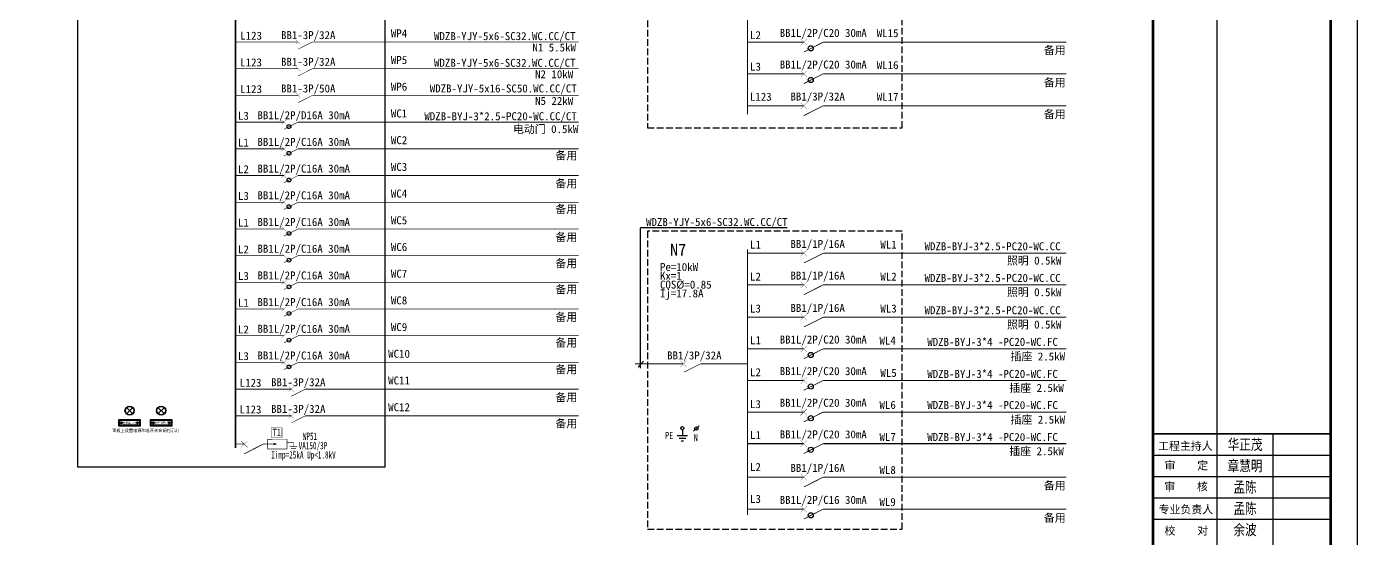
# Model space of a CAD drawing. Header units: millimetres. Extents: x -633009578 to 5705885, y -633235091 to 2571734.
# Drawn here: x 2494462 to 2544355, y 2187949 to 2207147 of the extents above; entities that cross this region are included whole.
import ezdxf
from ezdxf.enums import TextEntityAlignment as Align

# ---------------------------------------------------------------- set-up
doc = ezdxf.new("R2010")
doc.units = ezdxf.units.MM
doc.header["$LTSCALE"] = 1000
doc.header["$MEASUREMENT"] = 0
for name, pattern in [('CENTER2', [1.125, 0.75, -0.125, 0.125, -0.125]), ('CENTERX2', [101.6, 63.5, -12.7, 12.7, -12.7]), ('CONTINOUS', [0]), ('DASH', [0.35, 0.25, -0.1]), ('DASHED', [0.75, 0.5, -0.25])]:
    doc.linetypes.add(name, pattern=pattern)
doc.layers.get('0').update_dxf_attribs({"color": 9})
for name, color, linetype in [('000000000000电气', 7, 'Continuous'), ('ETEXT', 3, 'Continuous'), ('LIU6', 7, 'Continuous'), ('Q4', 4, 'DASHED'), ('SIG_TEXT', 7, 'Continuous'), ('SYST', 7, 'Continuous'), ('电气系统', 3, 'Continuous'), ('设备-箱柜', 3, 'Continuous'), ('院图签、封面151013$0$PUB_TITLE', 153, 'Continuous'), ('院图签、封面151013$0$图签文字', 4, 'Continuous')]:
    doc.layers.add(name, color=color, linetype=linetype)
doc.layers.add('CENTER', color=2, linetype='CENTERX2', lineweight=15)
doc.layers.add('DRAW', color=4, linetype='Continuous', lineweight=30)
doc.styles.add('-宋体', font='simhei.ttf', dxfattribs={"width": 0.8})
doc.styles.add('_TCH_LABEL', font='simhei.ttf', dxfattribs={"bigfont": 'GBCBIG'})
doc.styles.add('HZ', font='simhei.ttf', dxfattribs={"width": 0.8, "bigfont": 'HZTXT'})
doc.styles.add('QH2', font='simhei.ttf', dxfattribs={"width": 0.8, "bigfont": 'hztxt.shx'})
doc.styles.add('宋', font='simhei.ttf', dxfattribs={"width": 0.8})
doc.styles.add('宋体', font='simhei.ttf')
doc.styles.add('院图签、封面151013$0$-宋体', font='simhei.ttf', dxfattribs={"width": 0.8})

# ---------------------------------------------------------------- blocks, each defined once
blk = doc.blocks.new('1107AA')
at = {"color": 3, "linetype": 'Continuous'}
for points, const_width in [([(0, -7.5), (-3.79, 0)], 0.3), ([(1.25, 1.25), (-1.25, -1.25)], 0.1), ([(-1.25, 1.25), (1.25, -1.25)], 0.1)]:
    blk.add_lwpolyline(points, dxfattribs=dict(at, const_width=const_width))
blk = doc.blocks.new('166')
at = {"linetype": 'CONTINOUS', "const_width": 0.3}
blk.add_lwpolyline([(2.5, 9.87), (-2.5, 9.87), (-2.5, -0.13), (2.5, -0.13)], close=True, dxfattribs=at)
at = {"linetype": 'CONTINOUS'}
blk.add_lwpolyline([(0, 6.73, 1.25, 0, 0), (0, 4.87, 0, 0, 0)], format="xyseb", dxfattribs=at)
at = {"linetype": 'CONTINOUS', "const_width": 0.3}
blk.add_lwpolyline([(0, 9.87), (0, 6.12)], dxfattribs=at)
at = {"color": 1, "style": 'HZ', "width": 0.8}
blk.add_attdef('MARK', (5.02, 3.67), '', height=3, dxfattribs=at)
blk = doc.blocks.new('G$C5F426BFC')
at = {"layer": 'ETEXT', "elevation": 0}
for points, const_width in [([(5384, 3322), (5723, 3322)], 30), ([(6640, 3322), (6473, 3322)], 30), ([(7390, 3373), (7644, 3373)], 30), ([(7494, 3235), (7794, 3235)], 22.5), ([(7550, 3160), (7737, 3160)], 22.5), ([(7644, 3235), (7644, 3373)], 22.5), ([(7606, 3085), (7681, 3085)], 22.5)]:
    blk.add_lwpolyline(points, dxfattribs=dict(at, const_width=const_width))
at = {"layer": '电气系统', "color": 3, "const_width": 22.5, "elevation": 0}
blk.add_lwpolyline([(6772, 3954), (6772, 3579), (7196, 3579), (7196, 3954)], close=True, dxfattribs=at)
at = {"layer": 'ETEXT', "rotation": 89.99999999855241}
for name, p, xscale, yscale, zscale in [('1107AA', (5723, 3322, 0), 99.99999952316284, 99.99999952316284, 100), ('166', (7380, 3322, 0), 75, 75, 75)]:
    blk.add_blockref(name, p, dxfattribs=dict(at, xscale=xscale, yscale=yscale, zscale=zscale))
at = {"color": 7, "style": '_TCH_LABEL', "flags": 1}
blk.add_attdef('A', text='', height=0.00903, dxfattribs=at).set_placement((5380, 3322, 0), align=Align.MIDDLE_CENTER)
at = {"layer": '电气系统', "color": 3, "style": '宋'}
for s, width, p in [('T1', 0.8, (6829, 3634, 171)), ('WP51', 0.6, (8007, 3486, 171)), ('VA150/3P  ', 0.6, (7844, 3119, 171)), (' Iimp=25kA Up<1.8kV', 0.6, (6637, 2758, 171))]:
    blk.add_text(s, height=285, dxfattribs=dict(at, width=width)).set_placement(p)
blk = doc.blocks.new('G$CE55235D8')
blk.add_blockref('G$C5F426BFC', (-5384, -3158, 0))
blk = doc.blocks.new('浪涌11')
at = {"layer": '000000000000电气', "xscale": 0.9025, "yscale": 0.9025, "zscale": 0.9025}
blk.add_blockref('G$CE55235D8', (4, 341), dxfattribs=at)
blk = doc.blocks.new('TDRGDF')
at = {"layer": 'Q4', "linetype": 'ByBlock'}
for p, q in [((445967, 58530), (445967, 58311)), ((446388, 58473), (446594, 58679)), ((445777, 58310), (446157, 58310)), ((445841, 58210), (446095, 58210)), ((445924, 58109), (446010, 58109))]:
    blk.add_line(p, q, dxfattribs=at)
for centre, radius in [((445967, 58590), 60.2), ((446491, 58576), 67.1)]:
    blk.add_circle(centre, radius, dxfattribs=at)
at = {"layer": 'LIU6', "style": 'QH2', "width": 0.7}
for s, p in [('PE', (445318, 58180)), ('N', (446394, 58095))]:
    blk.add_text(s, height=270, dxfattribs=at).set_placement(p)
blk = doc.blocks.new('建筑图框_A0')
for p, q in [((118900, 0), (118900, 84100)), ((117900, 1000), (117900, 83100))]:
    blk.add_line(p, q)
at = {"layer": '院图签、封面151013$0$PUB_TITLE'}
for p, q in [((113638, 37001), (113638, 72899)), ((117838, 37100), (111238, 37100)), ((117838, 37100), (111238, 37100)), ((111238, 37100), (117838, 37100)), ((111238, 37100), (117838, 37100)), ((111238, 37100), (117838, 37100)), ((117838, 37100), (111238, 37100)), ((111238, 37100), (117838, 37100)), ((111238, 37100), (117838, 37100)), ((117838, 37100), (111238, 37100)), ((115738, 31501), (115738, 37100)), ((111238, 36300), (117838, 36300)), ((111238, 35500), (117838, 35500)), ((111238, 34700), (117838, 34700)), ((111238, 33900), (117838, 33900))]:
    blk.add_line(p, q, dxfattribs=at)
blk.add_lwpolyline([(0, 0), (118900, 0), (118900, 84100), (0, 84100)], close=True, dxfattribs=at)
at = {"layer": '院图签、封面151013$0$PUB_TITLE', "const_width": 100}
blk.add_lwpolyline([(2500, 1000), (117900, 1000), (117900, 83100), (2500, 83100)], close=True, dxfattribs=at)
at = {"layer": '院图签、封面151013$0$PUB_TITLE'}
for points, const_width in [([(111238, 1000), (111238, 83100)], 100), ([(111238, 37100), (117838, 37100)], 50), ([(111238, 37100), (117838, 37100)], 48), ([(111238, 37100), (117838, 37100)], 48), ([(111238, 37100), (117838, 37100)], 48), ([(111238, 37100), (117838, 37100)], 48), ([(111238, 37100), (117838, 37100)], 48), ([(111238, 37100), (117838, 37100)], 48), ([(111238, 37100), (117838, 37100)], 48), ([(111238, 37100), (117838, 37100)], 48), ([(117838, 37100), (111238, 37100)], 35.3), ([(117838, 37100), (111238, 37100)], 35.3), ([(113638, 31501), (113638, 37100)], 48)]:
    blk.add_lwpolyline(points, dxfattribs=dict(at, const_width=const_width))
at = {"layer": '院图签、封面151013$0$PUB_TITLE', "style": '院图签、封面151013$0$-宋体'}
for s, p in [('工程主持人', (111427, 36494)), ('审    定', (111669, 35760)), ('审    核', (111659, 34969)), ('专业负责人', (111449, 34114)), ('校    对', (111668, 33315))]:
    blk.add_text(s, height=300, dxfattribs=at).set_placement(p)
at = {"layer": '院图签、封面151013$0$图签文字', "color": 6, "style": '院图签、封面151013$0$-宋体'}
for tag, height, width, p in [('工程主持人', 400, 0.8, (114688, 36700)), ('审定', 400, 0.8, (114688, 35900)), ('审核', 400, 0.8, (114688, 35100)), ('专业负责人', 400, 0.8, (114688, 34300)), ('校对', 400, 0.8, (114688, 33500)), ('设计', 400, 0.8, (114688, 32700)), ('方案设计人', 400, 0.8, (114688, 31900)), ('工程编号', 300, 0.7, (115738, 8700)), ('版次', 300, 0.7, (113538, 3006)), ('日期', 300, 0.7, (116838, 3000)), ('图号', 200, 0.7, (117338, 2400)), ('比例', 300, 0.7, (113538, 2200)), ('图号_X施', 300, 0.7, (116338, 2200)), ('图号_总数', 200, 0.7, (117338, 2000))]:
    blk.add_attdef(tag, text='', height=height, dxfattribs=dict(at, width=width)).set_placement(p, align=Align.MIDDLE_CENTER)
at = {"layer": '院图签、封面151013$0$图签文字', "color": 6, "style": '院图签、封面151013$0$-宋体', "width": 0.7}
for tag, p in [('建设单位_001', (115736, 7446)), ('工程名称_001', (115734, 6045)), ('图名_001', (114543, 4060))]:
    blk.add_attdef(tag, p, '', height=300, dxfattribs=at)
blk = doc.blocks.new('G$CE57D67AF')
at = {"color": 3}
for p, q in [((-480, 234), (-318, 396)), ((-480, 396), (-318, 234)), ((309, 234), (471, 396)), ((309, 396), (471, 234))]:
    blk.add_line(p, q, dxfattribs=at)
for points in [[(-674, -64), (-124, -64), (-124, 86), (-674, 86)], [(-654, -44), (-144, -44), (-144, 66), (-654, 66)], [(115, -64), (665, -64), (665, 86), (115, 86)], [(135, -44), (645, -44), (645, 66), (135, 66)]]:
    blk.add_lwpolyline(points, close=True, dxfattribs=at)
at = {"layer": 'CENTER', "linetype": 'CENTER2', "lineweight": -2}
for p, q in [((-631, 11), (-567, 11)), ((-167, 11), (-231, 11)), ((-199, -21), (-199, 43)), ((158, 11), (222, 11)), ((190, -21), (190, 43)), ((622, 11), (558, 11)), ((590, -21), (590, 43))]:
    blk.add_line(p, q, dxfattribs=at)
at = {"layer": 'DRAW'}
for centre, radius in [((-399, 315), 115), ((-399, 315), 105), ((390, 315), 115), ((390, 315), 105)]:
    blk.add_circle(centre, radius, dxfattribs=at)
at = {"layer": 'DRAW', "lineweight": -2}
for centre in [(-599, 11), (-199, 11), (190, 11), (590, 11)]:
    blk.add_circle(centre, 21, dxfattribs=at)
at = {"layer": 'SIG_TEXT', "color": 4, "style": '宋体'}
for s, height, p in [('电源指示灯', 50, (-583, -20)), ('合闸指示灯', 50, (213, -10)), ('面板上设置电源和总开关合闸指示灯', 75, (-837, -221))]:
    blk.add_text(s, height=height, dxfattribs=at).set_placement(p)

msp = doc.modelspace()

# ---------------------------------------------------------------- linework, layer by layer
at = {"color": 3, "linetype": 'Continuous'}
for points, const_width in [([(2518971.5, 2194384.8), (2519196.5, 2194609.8)], 9), ([(2518971.5, 2194609.8), (2519196.5, 2194384.8)], 9), ([(2519729.8, 2194496), (2519122.3, 2194188.9)], 24.3)]:
    msp.add_lwpolyline(points, dxfattribs=dict(at, const_width=const_width))
at = {"layer": '000000000000电气', "color": 3, "linetype": 'Continuous'}
for p in [(2522976.6, 2199602.4), (2517475.8, 2194332)]:
    msp.add_line(p, (2517475.8, 2199602.4), dxfattribs=at)
at = {"layer": '000000000000电气', "color": 3, "linetype": 'DASH'}
for points in [[(2517736, 2203345), (2527281.9, 2203345), (2527281.9, 2224175), (2517736, 2224175)], [(2517736, 2188291.8), (2527281.9, 2188291.8), (2527281.9, 2199472.8), (2517736, 2199472.8)]]:
    msp.add_lwpolyline(points, close=True, dxfattribs=at)
at = {"layer": '000000000000电气', "color": 3, "linetype": 'Continuous', "const_width": 36}
for points in [[(2521490.4, 2203854), (2521490.4, 2223492.8)], [(2521490.4, 2188823.8), (2521490.4, 2198790.7)], [(2517275.4, 2194496), (2519085.3, 2194496)], [(2519729.8, 2194496), (2521490.4, 2194496)]]:
    msp.add_lwpolyline(points, dxfattribs=at)
at = {"layer": '000000000000电气', "color": 3}
for points, const_width in [([(2502289.6, 2206568), (2504639.9, 2206568)], 29.2), ([(2505171.4, 2206568), (2515159.9, 2206568)], 29.2), ([(2521490.4, 2206562), (2523599.6, 2206562)], 40), ([(2524328.6, 2206562), (2533438.1, 2206562)], 40), ([(2502289.6, 2205566.5), (2504639.9, 2205566.5)], 29.2), ([(2505171.4, 2205566.5), (2515159.9, 2205566.5)], 29.2), ([(2521490.4, 2205376.4), (2523599.6, 2205376.4)], 40), ([(2524328.6, 2205376.4), (2533438.1, 2205376.4)], 40), ([(2502289.6, 2204564.9), (2504639.9, 2204564.9)], 29.2), ([(2505171.4, 2204564.9), (2515159.9, 2204564.9)], 29.2), ([(2521490.4, 2204176.4), (2523599.6, 2204176.4)], 40), ([(2524328.6, 2204176.4), (2533438.1, 2204176.4)], 40), ([(2502289.6, 2203563.3), (2504106.9, 2203563.3)], 29.2), ([(2504638.4, 2203563.3), (2515159.9, 2203563.3)], 29.2), ([(2502289.6, 2202561.8), (2504106.9, 2202561.8)], 29.2), ([(2504638.4, 2202561.8), (2515159.9, 2202561.8)], 29.2), ([(2502289.6, 2201560.2), (2504106.9, 2201560.2)], 29.2), ([(2504638.4, 2201560.2), (2515159.9, 2201560.2)], 29.2), ([(2502289.6, 2200558.6), (2504106.9, 2200558.6)], 29.2), ([(2504638.4, 2200558.6), (2515159.9, 2200558.6)], 29.2), ([(2502289.6, 2199557.1), (2504106.9, 2199557.1)], 29.2), ([(2504638.4, 2199557.1), (2515159.9, 2199557.1)], 29.2), ([(2502289.6, 2198555.5), (2504106.9, 2198555.5)], 29.2), ([(2504638.4, 2198555.5), (2515159.9, 2198555.5)], 29.2), ([(2521490.4, 2198645.3), (2523599.6, 2198645.3)], 40), ([(2524328.6, 2198645.3), (2533438.1, 2198645.3)], 40), ([(2502289.6, 2197553.9), (2504106.9, 2197553.9)], 29.2), ([(2504638.4, 2197553.9), (2515159.9, 2197553.9)], 29.2), ([(2521490.4, 2197459.7), (2523599.6, 2197459.7)], 40), ([(2524328.6, 2197459.7), (2533438.1, 2197459.7)], 40), ([(2502289.6, 2196552.4), (2504106.9, 2196552.4)], 29.2), ([(2504638.4, 2196552.4), (2515159.9, 2196552.4)], 29.2), ([(2521490.4, 2196245.3), (2523599.6, 2196245.3)], 40), ([(2524328.6, 2196245.3), (2533438.1, 2196245.3)], 40), ([(2502289.6, 2195550.8), (2504106.9, 2195550.8)], 29.2), ([(2504638.4, 2195550.8), (2515159.9, 2195550.8)], 29.2), ([(2521490.4, 2195059.7), (2523599.6, 2195059.7)], 40), ([(2524328.6, 2195059.7), (2533438.1, 2195059.7)], 40), ([(2502289.6, 2194549.2), (2504106.9, 2194549.2)], 29.2), ([(2504638.4, 2194549.2), (2515159.9, 2194549.2)], 29.2), ([(2521490.4, 2193874.1), (2523599.6, 2193874.1)], 40), ([(2524328.6, 2193874.1), (2533438.1, 2193874.1)], 40), ([(2502289.5, 2193547.7), (2504380.5, 2193547.7)], 29.2), ([(2504911.9, 2193547.7), (2515159.9, 2193547.7)], 29.2), ([(2502289.5, 2192546.1), (2504380.5, 2192546.1)], 29.2), ([(2504911.9, 2192546.1), (2515159.9, 2192546.1)], 29.2), ([(2521490.4, 2192688.5), (2523599.6, 2192688.5)], 40), ([(2524328.6, 2192688.5), (2533438.1, 2192688.5)], 40), ([(2521490.4, 2191502.9), (2523599.6, 2191502.9)], 40), ([(2524328.6, 2191502.9), (2533438.1, 2191502.9)], 40), ([(2521490.4, 2190245.4), (2523599.6, 2190245.4)], 40), ([(2524328.6, 2190245.4), (2533438.1, 2190245.4)], 40), ([(2521490.4, 2189045.4), (2523599.6, 2189045.4)], 40), ([(2524328.6, 2189045.4), (2533438.1, 2189045.4)], 40)]:
    msp.add_lwpolyline(points, dxfattribs=dict(at, const_width=const_width))
msp.add_lwpolyline([(2517587.7, 2194598.6), (2517389.1, 2194373.6)], dxfattribs=at)
for centre, radius in [((2523860, 2206331.7), 97.2), ((2523860, 2205146.1), 97.2), ((2504296.8, 2203395.4), 70.9), ((2504296.8, 2202393.9), 70.9), ((2504296.8, 2201392.3), 70.9), ((2504296.8, 2200390.7), 70.9), ((2504296.8, 2199389.2), 70.9), ((2504296.8, 2198387.6), 70.9), ((2504296.8, 2197386), 70.9), ((2504296.8, 2196384.5), 70.9), ((2504296.8, 2195382.9), 70.9), ((2523860, 2194829.4), 97.2), ((2504296.8, 2194381.3), 70.9), ((2523860, 2193643.8), 97.2), ((2523860, 2192458.2), 97.2), ((2523860, 2191272.6), 97.2), ((2523860, 2188815.1), 97.2)]:
    msp.add_circle(centre, radius, dxfattribs=at)
at = {"layer": 'SYST', "color": 3, "linetype": 'Continuous', "const_width": 64.8}
msp.add_lwpolyline([(2502289.6, 2229920.9), (2502289.5, 2191342.2)], dxfattribs=at)
at = {"layer": '电气系统', "color": 3}
msp.add_lwpolyline([(2507909.9, 2230264), (2496370, 2230264), (2496370, 2190638.4), (2507909.9, 2190638.4)], close=True, dxfattribs=at)

# ---------------------------------------------------------------- block references
at = {"layer": '000000000000电气', "color": 3, "rotation": 90}
for p, xscale, yscale, zscale in [((2504639.9, 2206568), 70.85880000013579, 70.85880000013579, 70.85880000013579), ((2523599.6, 2206562), 97.19902800018626, 97.19902800018626, 97.19902800018626), ((2504639.9, 2205566.5), 70.85880000013579, 70.85880000013579, 70.85880000013579), ((2523599.6, 2205376.4), 97.19902800018626, 97.19902800018626, 97.19902800018626), ((2504639.9, 2204564.9), 70.85880000013579, 70.85880000013579, 70.85880000013579), ((2523599.6, 2204176.4), 97.19902800018626, 97.19902800018626, 97.19902800018626), ((2504106.9, 2203563.3), 70.85880000013579, 70.85880000013579, 70.85880000013579), ((2504106.9, 2202561.8), 70.85880000013579, 70.85880000013579, 70.85880000013579), ((2504106.9, 2201560.2), 70.85880000013579, 70.85880000013579, 70.85880000013579), ((2504106.9, 2200558.6), 70.85880000013579, 70.85880000013579, 70.85880000013579), ((2504106.9, 2199557.1), 70.85880000013579, 70.85880000013579, 70.85880000013579), ((2504106.9, 2198555.5), 70.85880000013579, 70.85880000013579, 70.85880000013579), ((2523599.6, 2198645.3), 97.19902800018626, 97.19902800018626, 97.19902800018626), ((2504106.9, 2197553.9), 70.85880000013579, 70.85880000013579, 70.85880000013579), ((2523599.6, 2197459.7), 97.19902800018626, 97.19902800018626, 97.19902800018626), ((2504106.9, 2196552.4), 70.85880000013579, 70.85880000013579, 70.85880000013579), ((2523599.6, 2196245.3), 97.19902800018626, 97.19902800018626, 97.19902800018626), ((2504106.9, 2195550.8), 70.85880000013579, 70.85880000013579, 70.85880000013579), ((2523599.6, 2195059.7), 97.19902800018626, 97.19902800018626, 97.19902800018626), ((2504106.9, 2194549.2), 70.85880000013579, 70.85880000013579, 70.85880000013579), ((2523599.6, 2193874.1), 97.19902800018626, 97.19902800018626, 97.19902800018626), ((2504380.5, 2193547.7), 70.85880000013579, 70.85880000013579, 70.85880000013579), ((2504380.5, 2192546.1), 70.85880000013579, 70.85880000013579, 70.85880000013579), ((2523599.6, 2192688.5), 97.19902800018626, 97.19902800018626, 97.19902800018626), ((2523599.6, 2191502.9), 97.19902800018626, 97.19902800018626, 97.19902800018626), ((2523599.6, 2190245.4), 97.19902800018626, 97.19902800018626, 97.19902800018626), ((2523599.6, 2189045.4), 97.19902800018626, 97.19902800018626, 97.19902800018626)]:
    msp.add_blockref('1107AA', p, dxfattribs=dict(at, xscale=xscale, yscale=yscale, zscale=zscale))
at = {"layer": '000000000000电气', "color": 1, "xscale": 1.5, "yscale": 1.5, "zscale": 1.5}
msp.add_blockref('G$CE57D67AF', (2498921, 2192270.2), dxfattribs=at)
at = {"layer": '000000000000电气', "xscale": 1.066078125, "yscale": 1.066078125, "zscale": 1.066078125}
msp.add_blockref('浪涌11', (2502289.5, 2190966.2), dxfattribs=at)
at = {"layer": '000000000000电气', "linetype": 'Continuous', "xscale": 0.99999, "yscale": 0.99999, "zscale": 0.99999}
msp.add_blockref('TDRGDF', (2073085.4, 2133494.9), dxfattribs=at)
at = {"layer": '设备-箱柜'}
ref = msp.add_blockref('建筑图框_A0', (2425455.3, 2154771.4), dxfattribs=at)
ref.add_attrib('工程主持人', '华正茂', dxfattribs={"layer": '院图签、封面151013$0$图签文字', "color": 6, "height": 400, "style": '院图签、封面151013$0$-宋体', "width": 0.8}).set_placement((2540143.4, 2191471), align=Align.MIDDLE_CENTER)
ref.add_attrib('审定', '章慧明', dxfattribs={"layer": '院图签、封面151013$0$图签文字', "color": 6, "height": 400, "style": '院图签、封面151013$0$-宋体', "width": 0.8}).set_placement((2540143.4, 2190671), align=Align.MIDDLE_CENTER)
ref.add_attrib('审核', '孟陈', dxfattribs={"layer": '院图签、封面151013$0$图签文字', "color": 6, "height": 400, "style": '院图签、封面151013$0$-宋体', "width": 0.8}).set_placement((2540143.4, 2189871), align=Align.MIDDLE_CENTER)
ref.add_attrib('专业负责人', '孟陈', dxfattribs={"layer": '院图签、封面151013$0$图签文字', "color": 6, "height": 400, "style": '院图签、封面151013$0$-宋体', "width": 0.8}).set_placement((2540143.4, 2189071), align=Align.MIDDLE_CENTER)
ref.add_attrib('校对', '余波', dxfattribs={"layer": '院图签、封面151013$0$图签文字', "color": 6, "height": 400, "style": '院图签、封面151013$0$-宋体', "width": 0.8}).set_placement((2540143.4, 2188271), align=Align.MIDDLE_CENTER)

# ---------------------------------------------------------------- texts
at = {"layer": '000000000000电气', "color": 3, "style": '宋'}
for s, height, p in [('L123', 300, (2502877.2, 2206804.1)), ('BB1-3P/32A', 300, (2505019.4, 2206804.1)), ('WP4', 300, (2508424.4, 2206893.1)), ('WDZB-YJY-5x6-SC32.WC.CC/CT', 300, (2512389.4, 2206765.9)), ('L2', 300, (2521787.8, 2206828.3)), ('BB1L/2P/C20 30mA', 299.997, (2524328.4, 2206885.9)), ('WL15', 300, (2526742.8, 2206900.2)), ('N1 5.5kW', 300, (2514239.9, 2206367.5)), ('备用', 300, (2533008.7, 2206270.6)), ('L123', 300, (2502877.2, 2205802.5)), ('BB1-3P/32A', 300, (2505019.4, 2205802.5)), ('WP5', 300, (2508424.4, 2205891.5)), ('WDZB-YJY-5x6-SC32.WC.CC/CT', 300, (2512389.4, 2205764.3)), ('BB1L/2P/C20 30mA', 299.997, (2524328.4, 2205700.2)), ('WL16', 300, (2526742.8, 2205700.2)), ('N2 10kW', 300, (2514239.9, 2205366)), ('L3', 300, (2521787.8, 2205642.7)), ('L123', 300, (2502877.2, 2204801)), ('BB1-3P/50A', 300, (2505019.4, 2204801)), ('WP6', 300, (2508424.4, 2204889.9)), ('WDZB-YJY-5x16-SC50.WC.CC/CT', 300, (2512331.9, 2204803.2)), ('备用', 300, (2533008.7, 2205058.7)), ('N5 22kW', 300, (2514239.9, 2204364.4)), ('L123', 300, (2521988.3, 2204514.6)), ('BB1/3P/32A', 300, (2524120.1, 2204500.3)), ('WL17', 300, (2526742.8, 2204514.6)), ('L3', 300, (2502590.9, 2203799.4)), ('BB1L/2P/D16A 30mA', 300, (2504850.9, 2203799.4)), ('WC1', 300, (2508424.4, 2203888.4)), ('WDZB-BYJ-3*2.5-PC20-WC.CC/CT', 300, (2512231.4, 2203761.2)), ('备用', 300, (2533008.7, 2203870.6)), ('电动门 0.5kW', 300, (2513921.2, 2203311.8)), ('L1', 300, (2502590.9, 2202797.8)), ('BB1L/2P/C16A 30mA', 300, (2504850.9, 2202797.8)), ('WC2', 300, (2508424.4, 2202886.8)), ('备用', 300, (2514696.1, 2202319.5)), ('L2', 300, (2502590.9, 2201796.3)), ('BB1L/2P/C16A 30mA', 300, (2504850.9, 2201796.3)), ('WC3', 300, (2508424.4, 2201885.2)), ('备用', 300, (2514696.1, 2201267)), ('L3', 300, (2502590.9, 2200794.7)), ('BB1L/2P/C16A 30mA', 300, (2504850.9, 2200794.7)), ('WC4', 300, (2508424.4, 2200883.7)), ('备用', 300, (2514696.1, 2200306.1)), ('L1', 300, (2502590.9, 2199793.1)), ('BB1L/2P/C16A 30mA', 300, (2504850.9, 2199793.1)), ('WC5', 300, (2508424.4, 2199882.1)), ('备用', 300, (2514696.1, 2199258.6)), ('L2', 300, (2502590.9, 2198791.6)), ('BB1L/2P/C16A 30mA', 300, (2504850.9, 2198791.6)), ('WC6', 300, (2508424.4, 2198880.5)), ('L1', 300, (2521787.8, 2198969.1)), ('BB1/1P/16A', 300, (2524120.1, 2198969.1)), ('WL1', 300, (2526776.1, 2198969.1)), ('WDZB-BYJ-3*2.5-PC20-WC.CC', 299.997, (2530677.8, 2198916.7)), ('备用', 300, (2514696.1, 2198273.9)), ('照明 0.5kW', 300, (2532235.9, 2198370.3)), ('L3', 300, (2502590.9, 2197790)), ('BB1L/2P/C16A 30mA', 300, (2504850.9, 2197790)), ('WC7', 300, (2508424.4, 2197879)), ('L2', 300, (2521787.8, 2197769.2)), ('BB1/1P/16A', 300, (2524120.1, 2197783.5)), ('WL2', 300, (2526776.1, 2197769.2)), ('WDZB-BYJ-3*2.5-PC20-WC.CC', 299.997, (2530677.8, 2197731.1)), ('备用', 300, (2514696.1, 2197301.4)), ('照明 0.5kW', 300, (2532235.9, 2197184.7)), ('L1', 300, (2502590.9, 2196788.4)), ('BB1L/2P/C16A 30mA', 300, (2504850.9, 2196788.4)), ('WC8', 300, (2508424.4, 2196877.4)), ('备用', 300, (2514696.1, 2196260.3)), ('L3', 300, (2521787.8, 2196569.2)), ('BB1/1P/16A', 300, (2524120.1, 2196569.2)), ('WL3', 300, (2526776.1, 2196569.2)), ('WDZB-BYJ-3*2.5-PC20-WC.CC', 299.997, (2530677.8, 2196516.7)), ('L2', 300, (2502590.9, 2195786.9)), ('BB1L/2P/C16A 30mA', 300, (2504850.9, 2195786.9)), ('WC9', 300, (2508424.4, 2195875.9)), ('照明 0.5kW', 300, (2532235.9, 2195970.3)), ('备用', 300, (2514696.1, 2195298.3)), ('L1', 300, (2521787.8, 2195383.6)), ('BB1L/2P/C20 30mA', 299.997, (2524328.4, 2195383.6)), ('WL4', 300, (2526742.8, 2195369.2)), ('WDZB-BYJ-3*4 -PC20-WC.FC', 299.997, (2530677.8, 2195331.1)), ('L3', 300, (2502590.9, 2194785.3)), ('BB1L/2P/C16A 30mA', 300, (2504850.9, 2194785.3)), ('WC10', 300, (2508424.4, 2194874.3)), ('BB1/3P/32A', 300, (2519495.6, 2194787.6)), ('插座 2.5kW', 300, (2532372.5, 2194784.7)), ('备用', 300, (2514696.1, 2194296.7)), ('L2', 300, (2521787.8, 2194183.6)), ('BB1L/2P/C20 30mA', 299.997, (2524328.4, 2194198)), ('L123', 300, (2502858.2, 2193783.7)), ('BB1-3P/32A', 300, (2504646.2, 2193783.7)), ('WC11', 300, (2508424.4, 2193872.7)), ('WL5', 300, (2526776.1, 2194154.8)), ('WDZB-BYJ-3*4 -PC20-WC.FC', 299.997, (2530677.8, 2194131.1)), ('备用', 300, (2514696.1, 2193249.2)), ('插座 2.5kW', 300, (2532326.5, 2193602)), ('L123', 300, (2502858.2, 2192782.2)), ('BB1-3P/32A', 300, (2504646.2, 2192782.2)), ('WC12', 300, (2508424.4, 2192871.2)), ('L3', 300, (2521787.8, 2192983.6)), ('BB1L/2P/C20 30mA', 299.997, (2524328.4, 2193012.3)), ('WL6', 300, (2526742.8, 2192954.8)), ('WDZB-BYJ-3*4 -PC20-WC.FC', 299.997, (2530677.8, 2192959.9)), ('备用', 300, (2514696.1, 2192264.5)), ('插座 2.5kW', 300, (2532372.5, 2192413.5)), ('L1', 300, (2521787.8, 2191826.7)), ('BB1L/2P/C20 30mA', 299.997, (2524328.4, 2191826.7)), ('WL7', 300, (2526742.8, 2191754.8)), ('WDZB-BYJ-3*4 -PC20-WC.FC', 299.997, (2530677.8, 2191759.9)), ('插座 2.5kW', 300, (2532326.5, 2191230.7)), ('L2', 300, (2521787.8, 2190626.8)), ('BB1/1P/16A', 300, (2524120.1, 2190569.2)), ('WL8', 300, (2526742.8, 2190511.7)), ('备用', 300, (2533008.7, 2189939.6)), ('L3', 300, (2521787.8, 2189426.8)), ('BB1L/2P/C16 30mA', 299.997, (2524328.4, 2189369.2)), ('WL9', 300, (2526742.8, 2189311.7)), ('备用', 300, (2533008.7, 2188727.7))]:
    msp.add_text(s, height=height, dxfattribs=at).set_placement(p, align=Align.MIDDLE)
at = {"layer": '000000000000电气', "color": 3, "style": '-宋体'}
msp.add_text('WDZB-YJY-5x6-SC32.WC.CC/CT', height=299.997, dxfattribs=at).set_placement((2520339.3, 2199667.3), align=Align.CENTER)
at = {"layer": '000000000000电气', "color": 6, "ltscale": 100, "style": '宋'}
msp.add_text('N7', height=445.5, rotation=359.99997, dxfattribs=at).set_placement((2518586.4, 2198554.7))
at = {"layer": '000000000000电气', "color": 3, "style": '宋体'}
for s, height, p in [('Kx=1', 300, (2518208.1, 2197650.2)), ('Pe=10kW', 300, (2518208.1, 2197979.3)), ('COS%%c=0.85', 299.997, (2518208.1, 2197319)), ('Ij=17.8A', 300, (2518208.1, 2196989.3))]:
    msp.add_text(s, height=height, dxfattribs=at).set_placement(p)

doc.saveas('drawing.dxf')
